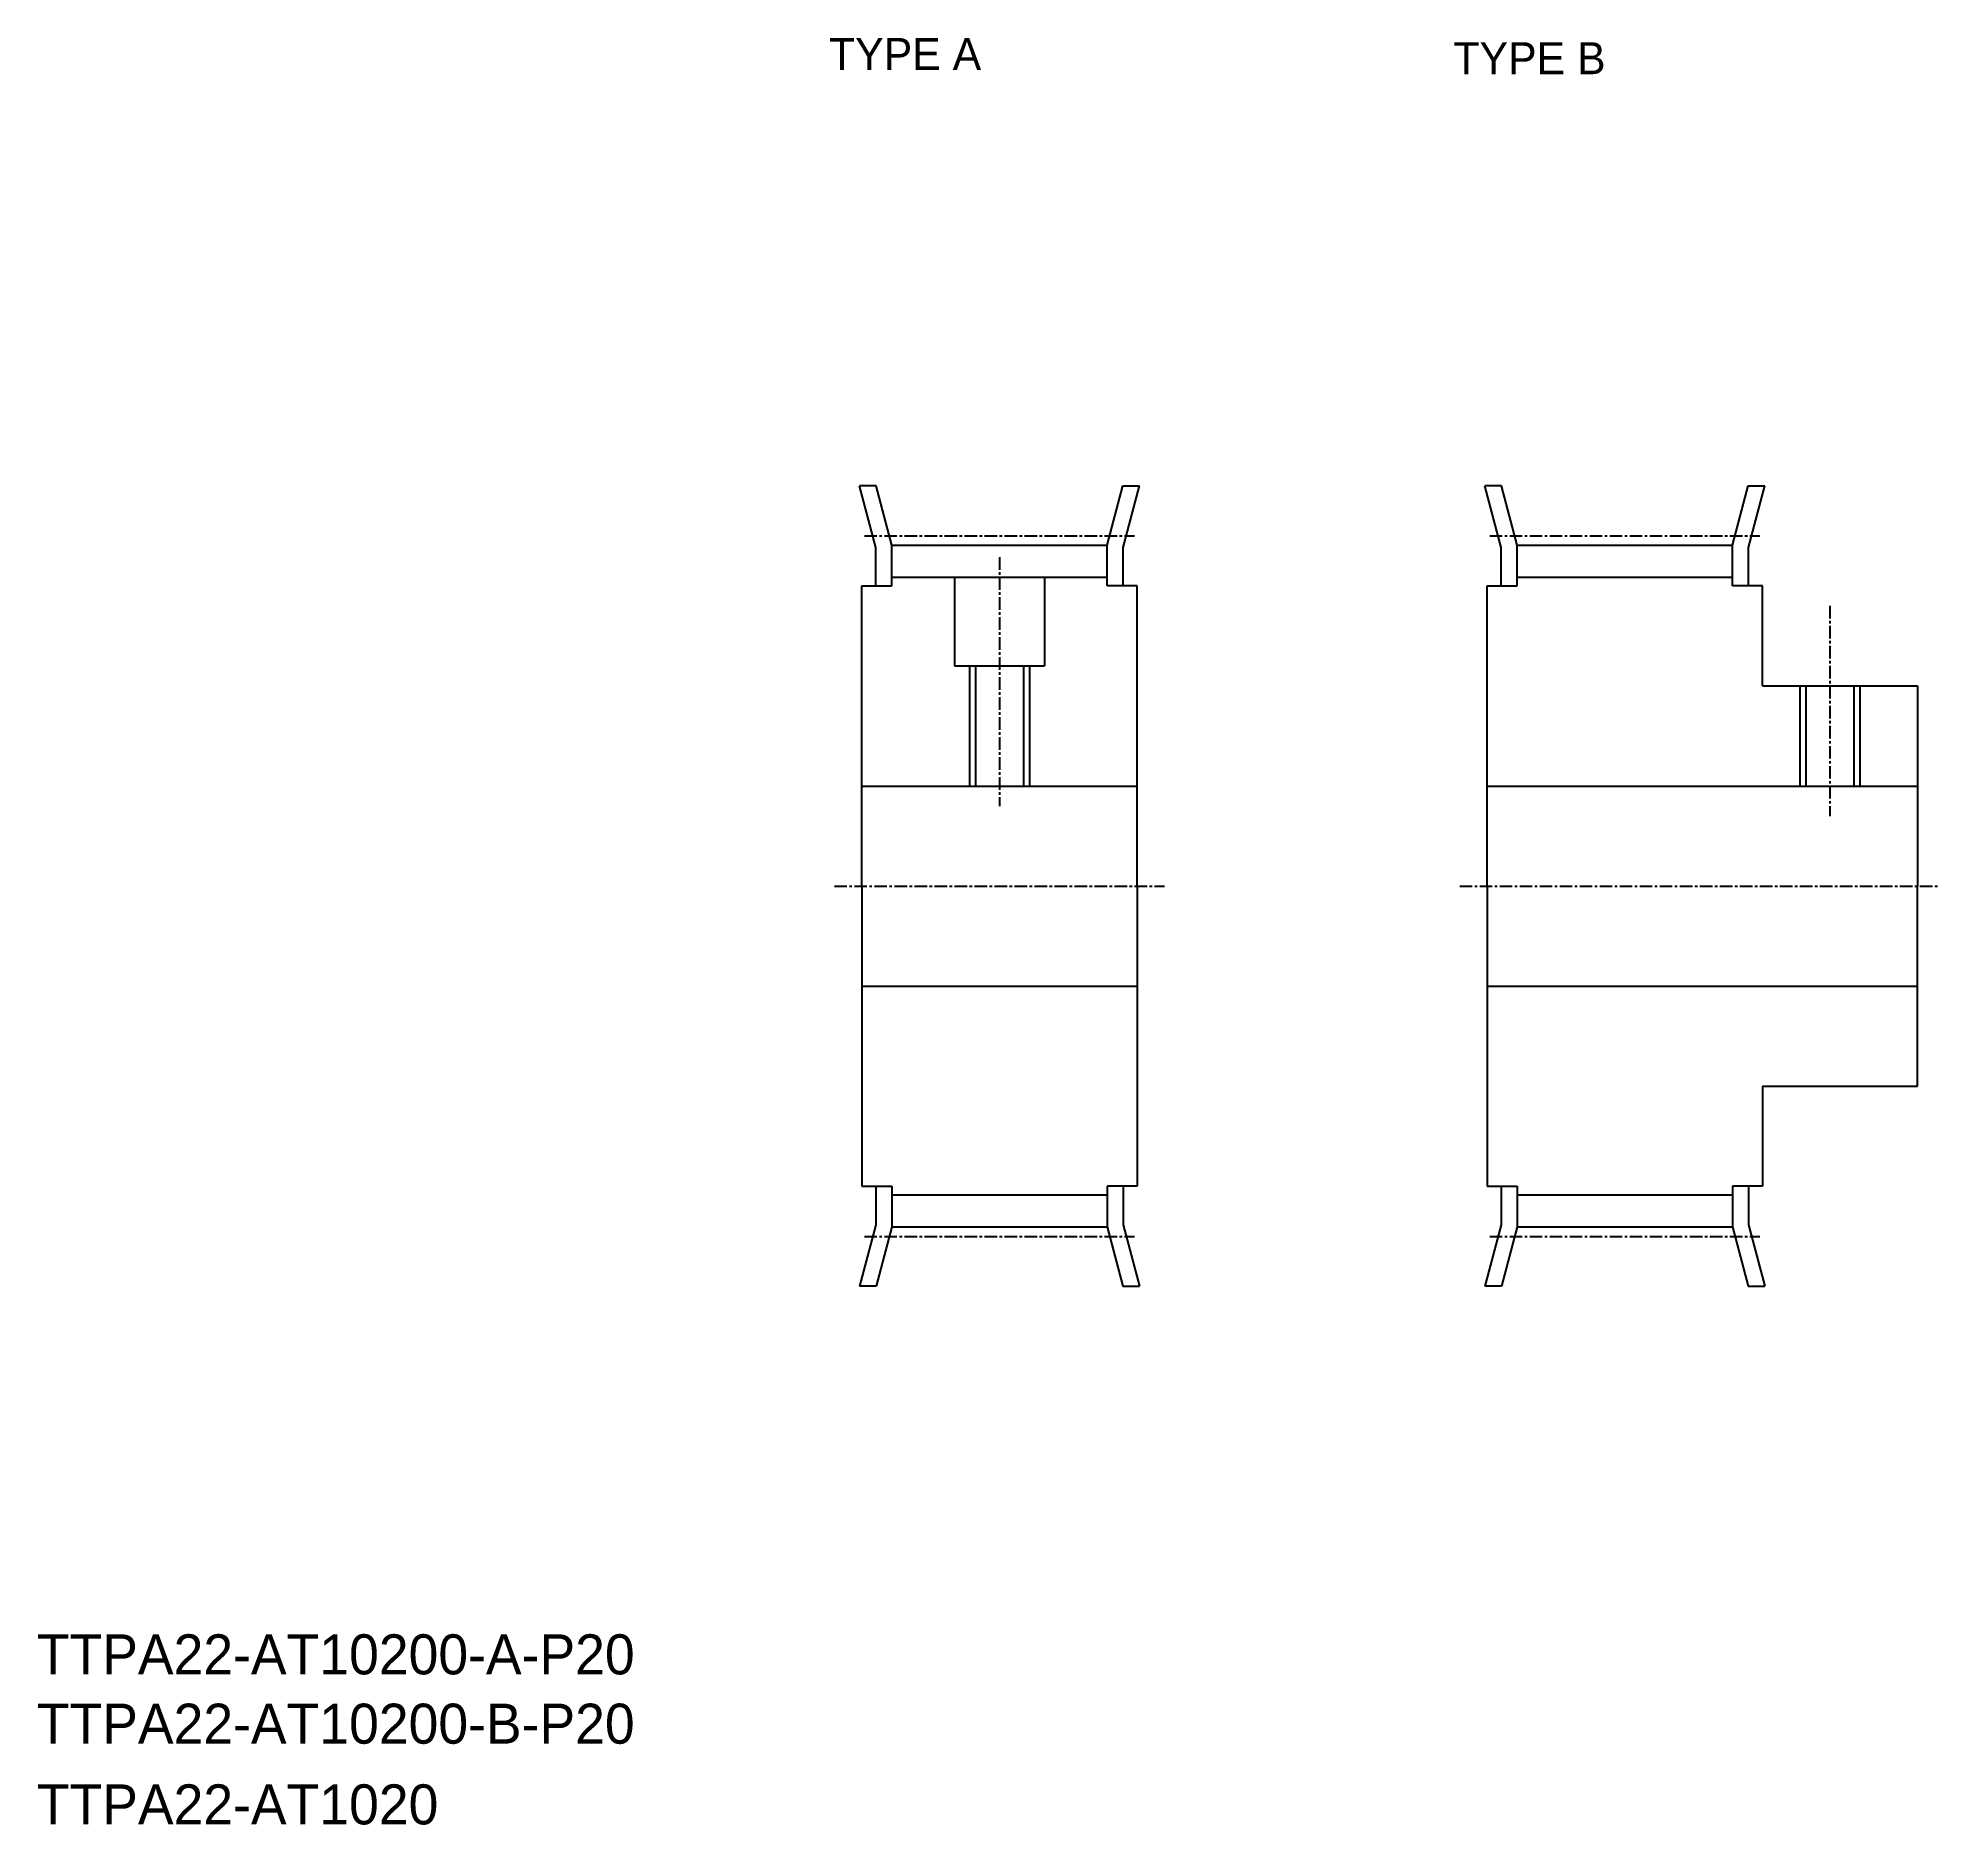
# Model space of a CAD drawing. Extents: x 36 to 226, y 59 to 238.
import ezdxf

# ---------------------------------------------------------------- set-up
doc = ezdxf.new("R2010")
doc.units = 0
doc.linetypes.add('CENTER', pattern=[2, 1.25, -0.25, 0.25, -0.25])
doc.layers.get('0').update_dxf_attribs({"linetype": 'CONTINUOUS'})
doc.layers.add('CENTER', color=1, linetype='CENTER')

msp = doc.modelspace()

# ---------------------------------------------------------------- linework, layer by layer
at = {"color": 7, "linetype": 'CONTINUOUS'}
for p, q in [((119.26, 186.94), (117.62, 193.08)), ((119.27, 193.08), (117.62, 193.08)), ((120.86, 187.15), (119.27, 193.08)), ((142.36, 187.15), (143.95, 193.08)), ((143.95, 193.08), (145.61, 193.08)), ((143.96, 186.94), (145.61, 193.08)), ((181.76, 186.94), (180.12, 193.08)), ((181.77, 193.08), (180.12, 193.08)), ((183.36, 187.15), (181.77, 193.08)), ((204.86, 187.15), (206.45, 193.08)), ((206.45, 193.08), (208.11, 193.08)), ((206.46, 186.94), (208.11, 193.08)), ((119.26, 183.08), (119.26, 186.94)), ((120.86, 183.08), (120.86, 187.15)), ((120.86, 187.15), (142.36, 187.15)), ((142.36, 183.08), (142.36, 187.15)), ((143.96, 183.08), (143.96, 186.94)), ((181.76, 183.08), (181.76, 186.94)), ((183.36, 187.15), (204.86, 187.15)), ((183.36, 183.08), (183.36, 187.15)), ((204.86, 183.08), (204.86, 187.15)), ((206.46, 183.08), (206.46, 186.94)), ((117.86, 153.08), (117.86, 183.08)), ((117.86, 183.08), (120.86, 183.08)), ((120.86, 183.95), (142.36, 183.95)), ((127.11, 183.95), (127.11, 175.08)), ((136.11, 183.95), (136.11, 175.08)), ((145.36, 183.08), (142.36, 183.08)), ((145.36, 153.08), (145.36, 183.08)), ((180.36, 153.08), (180.36, 183.08)), ((180.36, 183.08), (183.36, 183.08)), ((183.36, 183.95), (204.86, 183.95)), ((207.86, 183.08), (204.86, 183.08)), ((207.86, 173.08), (207.86, 183.08)), ((127.11, 175.08), (136.11, 175.08)), ((129.21, 175.08), (129.21, 163.08)), ((134.01, 175.08), (134.01, 163.08)), ((207.86, 173.08), (223.36, 173.08)), ((212.21, 173.08), (212.21, 163.08)), ((217.01, 173.08), (217.01, 163.08)), ((223.36, 173.08), (223.36, 153.08)), ((117.86, 163.08), (145.36, 163.08)), ((180.36, 163.08), (223.36, 163.08)), ((117.86, 153.08), (117.86, 123.08)), ((145.36, 153.08), (145.36, 123.08)), ((180.36, 153.08), (180.36, 123.08)), ((223.36, 133.08), (223.36, 153.08)), ((117.86, 143.08), (145.36, 143.08)), ((180.36, 143.08), (223.36, 143.08)), ((207.86, 133.08), (223.36, 133.08)), ((207.86, 133.08), (207.86, 123.08)), ((117.86, 123.08), (120.86, 123.08)), ((119.26, 123.08), (119.26, 119.21)), ((120.86, 123.08), (120.86, 119)), ((120.86, 122.2), (142.36, 122.2)), ((142.36, 123.08), (142.36, 119)), ((145.36, 123.08), (142.36, 123.08)), ((143.96, 123.08), (143.96, 119.21)), ((180.36, 123.08), (183.36, 123.08)), ((181.76, 123.08), (181.76, 119.21)), ((183.36, 123.08), (183.36, 119)), ((183.36, 122.2), (204.86, 122.2)), ((204.86, 123.08), (204.86, 119)), ((207.86, 123.08), (204.86, 123.08)), ((206.46, 123.08), (206.46, 119.21)), ((119.26, 119.21), (117.62, 113.08)), ((120.86, 119), (119.27, 113.08)), ((120.86, 119), (142.36, 119)), ((142.36, 119), (143.95, 113.08)), ((143.96, 119.21), (145.61, 113.08)), ((181.76, 119.21), (180.12, 113.08)), ((183.36, 119), (181.77, 113.08)), ((183.36, 119), (204.86, 119)), ((204.86, 119), (206.45, 113.08)), ((206.46, 119.21), (208.11, 113.08)), ((119.27, 113.08), (117.62, 113.08)), ((143.95, 113.08), (145.61, 113.08)), ((181.77, 113.08), (180.12, 113.08)), ((206.45, 113.08), (208.11, 113.08))]:
    msp.add_line(p, q, dxfattribs=at)
at = {"color": 3, "linetype": 'CONTINUOUS'}
for p, q in [((128.61, 175.08), (128.61, 163.08)), ((134.61, 175.08), (134.61, 163.08)), ((211.61, 173.08), (211.61, 163.08)), ((217.61, 173.08), (217.61, 163.08))]:
    msp.add_line(p, q, dxfattribs=at)
at = {"layer": 'CENTER'}
for p, q in [((118.11, 188.09), (145.11, 188.09)), ((180.61, 188.09), (207.61, 188.09)), ((131.61, 185.95), (131.61, 161.08)), ((214.61, 181.08), (214.61, 160.08)), ((115.11, 153.08), (148.11, 153.08)), ((177.61, 153.08), (225.61, 153.08)), ((118.11, 118.06), (145.11, 118.06)), ((180.61, 118.06), (207.61, 118.06))]:
    msp.add_line(p, q, dxfattribs=at)

# ---------------------------------------------------------------- texts
at = {"color": 7, "linetype": 'CONTINUOUS'}
for s, height, p in [('TYPE A', 3.2, (114.56, 234.66)), ('TYPE B', 3.2, (176.97, 234.24)), ('TTPA22-AT10200-A-P20', 4, (35.38, 74.27)), ('TTPA22-AT10200-B-P20', 4, (35.38, 67.34)), ('TTPA22-AT1020', 4, (35.38, 59.27))]:
    msp.add_text(s, height=height, dxfattribs=at).set_placement(p)

doc.saveas('drawing.dxf')
